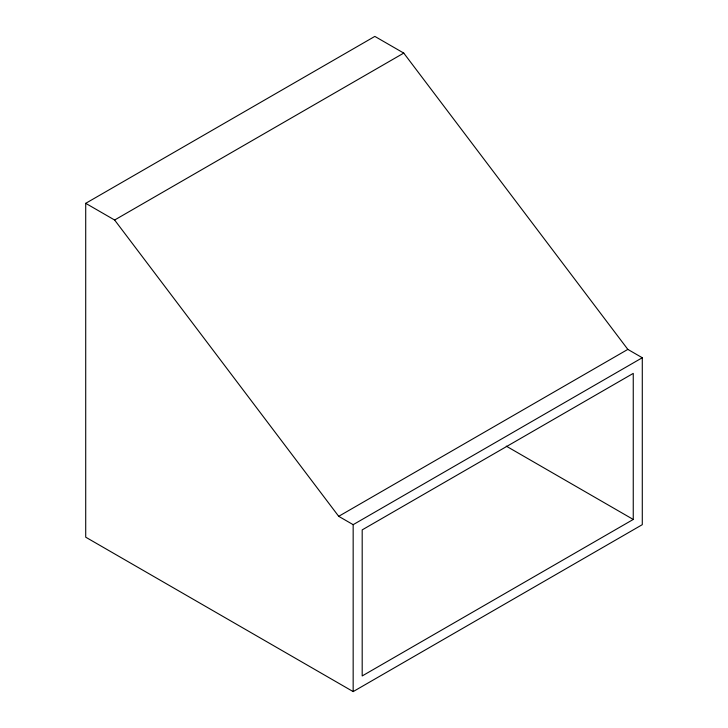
<?xml version="1.0" encoding="UTF-8"?>
<svg xmlns="http://www.w3.org/2000/svg" width="728" height="728" viewBox="0 0 728 728"><rect width="100%" height="100%" fill="white"/><g stroke="black" fill="none" stroke-linecap="round" stroke-linejoin="round"><path stroke-width="1.09" d="M85.713 203.33L374.838 36.4L403.758 53.089L627.836 349.394L642.287 357.739L642.287 524.67L353.162 691.6L85.713 537.191L85.713 203.33L114.624 220.02L338.702 516.325L353.162 524.67L642.287 357.739M114.624 220.02L403.758 53.089M338.702 516.325L627.836 349.394M633.251 519.455L362.189 675.948L362.189 529.884L633.251 373.391L633.251 519.455L506.269 446.137M353.162 524.67L353.162 691.6"/></g></svg>
